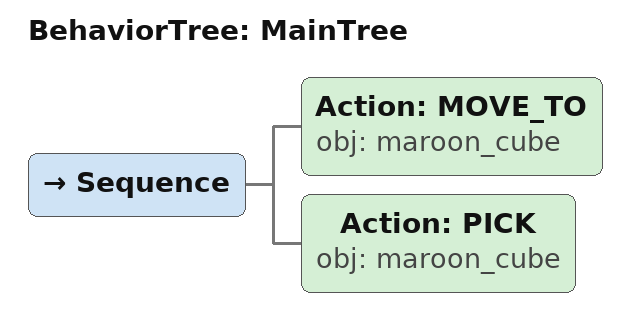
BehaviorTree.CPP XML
<root main_tree_to_execute="MainTree">
  <BehaviorTree ID="MainTree">
    <Sequence>
      <!-- Move to maroon_cube -->
      <Action ID="MOVE_TO" obj="maroon_cube" />
      <!-- Pick maroon_cube -->
      <Action ID="PICK" obj="maroon_cube" />
    </Sequence>
  </BehaviorTree>
</root>
